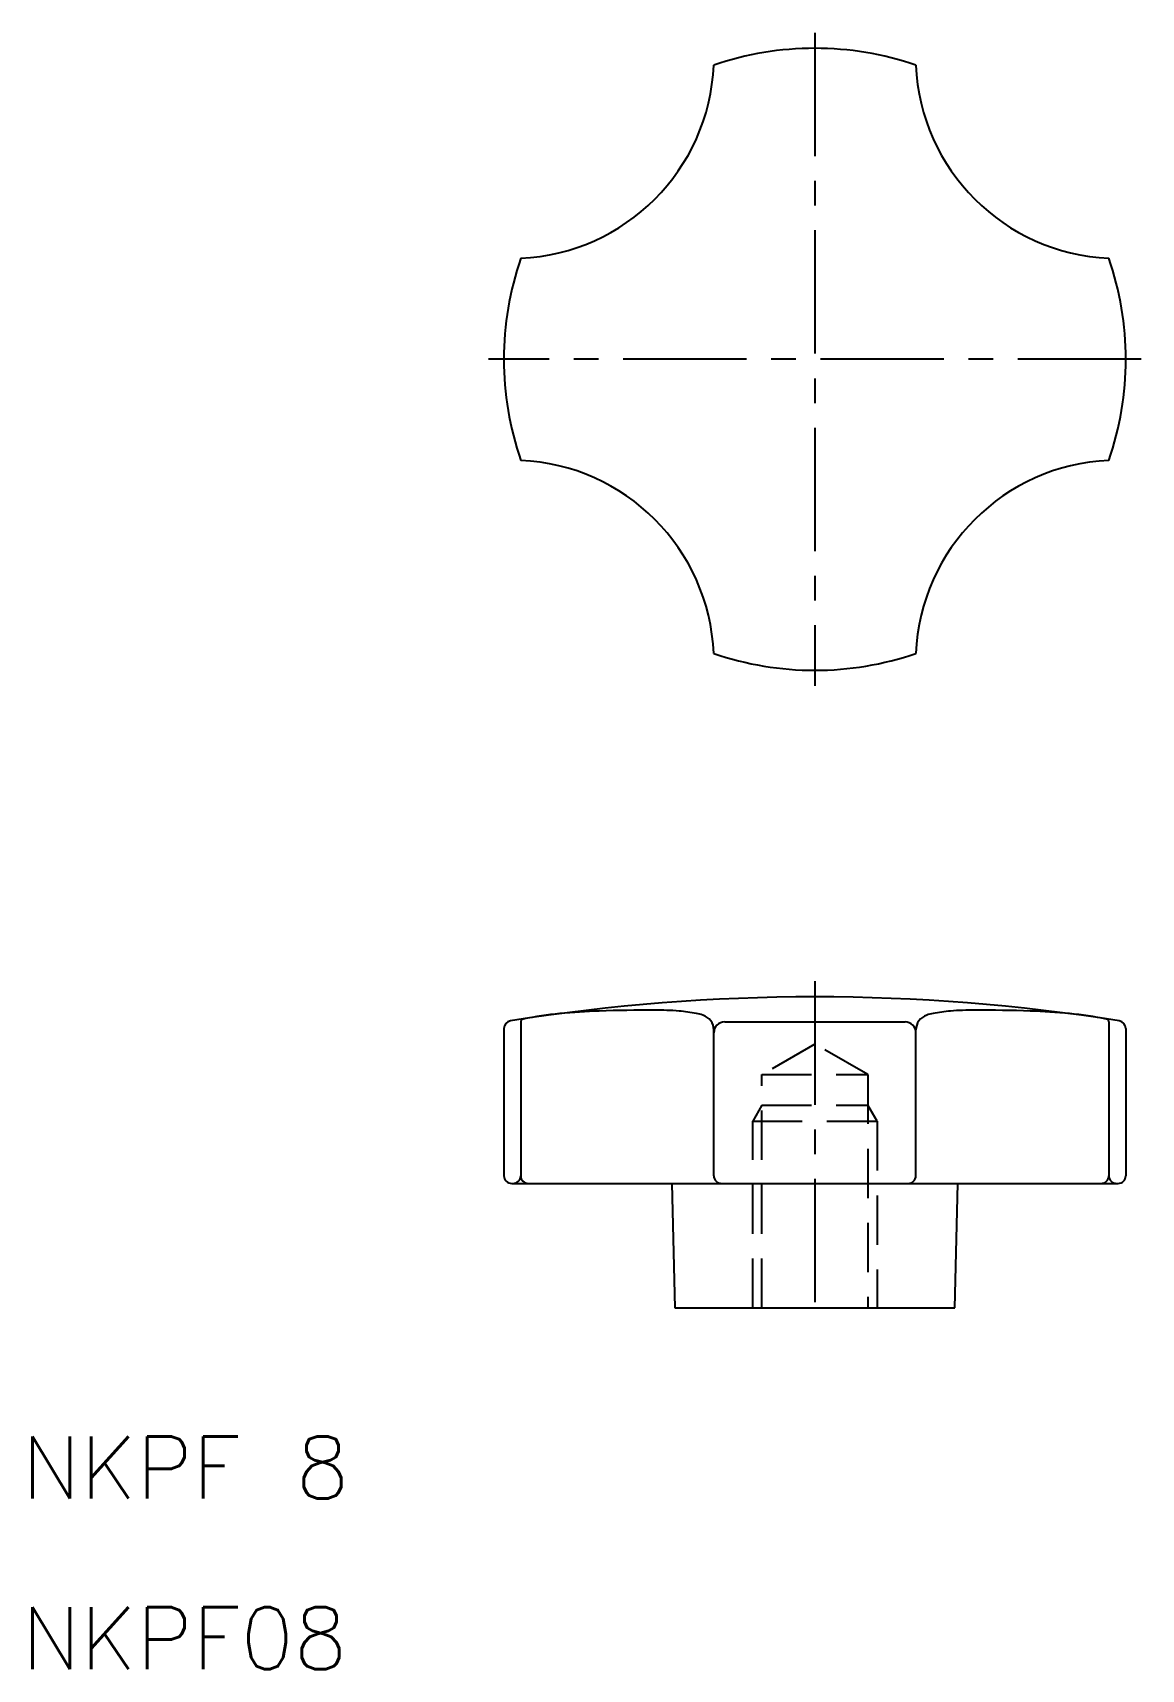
# Model space of a CAD drawing. Extents: x 63 to 134, y 105 to 210.
import ezdxf
from ezdxf.enums import TextEntityAlignment as Align

# ---------------------------------------------------------------- set-up
doc = ezdxf.new("R2010")
doc.units = 0
doc.header["$LTSCALE"] = 0.25
doc.linetypes.add('CENTER', pattern=[50.8, 31.75, -6.35, 6.35, -6.35])
doc.linetypes.add('DASHED', pattern=[19.05, 12.7, -6.35])
doc.layers.get('0').update_dxf_attribs({"linetype": 'CONTINUOUS'})
doc.layers.add('CENTER', color=1, linetype='CENTER')
doc.styles.get("Standard").update_dxf_attribs({"font": 'txt.shx'})

msp = doc.modelspace()

# ---------------------------------------------------------------- linework, layer by layer
at = {"linetype": 'CONTINUOUS'}
for p, q in [((92.88, 146.46), (92.88, 137)), ((93.96, 146.89), (93.96, 137)), ((106.38, 137), (106.38, 146.37)), ((107.08, 146.89), (118.68, 146.89)), ((119.38, 137), (119.38, 146.37)), ((131.79, 146.89), (131.79, 137)), ((132.88, 146.46), (132.88, 137)), ((93.38, 136.5), (132.38, 136.5)), ((103.68, 136.5), (103.88, 128.5)), ((121.88, 128.5), (122.07, 136.5)), ((103.88, 128.5), (121.88, 128.5))]:
    msp.add_line(p, q, dxfattribs=at)
at = {"color": 3, "linetype": 'DASHED'}
for p, q in [((112.88, 145.46), (109.48, 143.5)), ((116.28, 143.5), (112.88, 145.46)), ((109.48, 143.5), (116.28, 143.5)), ((109.48, 143.5), (116.28, 143.5)), ((109.48, 128.5), (109.48, 143.5)), ((116.28, 143.5), (116.28, 128.5)), ((109.48, 141.53), (108.88, 140.5)), ((109.48, 141.53), (116.28, 141.53)), ((116.88, 140.5), (116.28, 141.53)), ((108.88, 140.5), (116.88, 140.5)), ((108.88, 140.5), (116.88, 140.5)), ((108.88, 128.5), (108.88, 140.5)), ((116.88, 140.5), (116.88, 128.5))]:
    msp.add_line(p, q, dxfattribs=at)
for p, q in [((108.38, 128.5), (108.38, 128.5)), ((112.88, 128.5), (112.88, 128.5))]:
    msp.add_line(p, q)
at = {"linetype": 'CONTINUOUS'}
for centre, radius, start, end in [((112.88, 189.5), 20, 71.0344, 108.9656), ((93.39, 208.99), 13, 272.5266, 357.4734), ((132.36, 208.99), 13, 182.5266, 267.4734), ((112.88, 189.5), 20, 161.0344, 198.9656), ((112.88, 189.5), 20, 341.0344, 18.9656), ((93.39, 170.01), 13, 2.5266, 87.4734), ((132.36, 170.01), 13, 92.5266, 177.4734), ((112.88, 189.5), 20, 251.0344, 288.9656), ((112.88, 23.5), 125, 80.9889, 99.0111), ((98.22, 127.73), 19.77, 95.0357, 102.0096), ((100.81, 98.35), 49.27, 92.0904, 95.0357), ((102.58, 49.85), 97.8, 90, 92.0903), ((102.58, 128.7), 18.95, 85.2611, 90), ((103.33, 137.78), 9.84, 78.6827, 85.2611), ((104.46, 143.4), 4.11, 72.8278, 78.6827), ((121.29, 143.4), 4.11, 101.3173, 107.1722), ((122.42, 137.78), 9.84, 94.7389, 101.3173), ((123.17, 128.7), 18.95, 90, 94.7389), ((123.17, 49.85), 97.8, 87.9097, 90), ((124.94, 98.35), 49.27, 84.9643, 87.9096), ((127.53, 127.73), 19.77, 77.9904, 84.9643), ((93.38, 146.46), 0.5, 99.0111, 180), ((94.15, 146.89), 0.185, 102.0098, 180.0001), ((105.38, 146.37), 1, 0, 72.8278), ((107.08, 146.19), 0.7, 90, 180), ((118.68, 146.19), 0.7, 0, 90), ((120.38, 146.37), 1, 107.1722, 180), ((131.61, 146.89), 0.185, 0.0001, 77.9904), ((132.38, 146.46), 0.5, 0, 80.9889), ((93.38, 137), 0.5, 180, 270), ((93.46, 137), 0.5, 270, 0), ((94.46, 137), 0.5, 180, 270), ((106.88, 137), 0.5, 180, 270), ((118.88, 137), 0.5, 270, 0), ((131.29, 137), 0.5, 270, 0), ((132.29, 137), 0.5, 180, 270), ((132.38, 137), 0.5, 270, 0)]:
    msp.add_arc(centre, radius, start, end, dxfattribs=at)
at = {"layer": 'CENTER', "linetype": 'CENTER'}
for p, q in [((112.88, 210.5), (112.88, 168.5)), ((133.88, 189.5), (91.88, 189.5)), ((112.88, 149.5), (112.88, 127.5))]:
    msp.add_line(p, q, dxfattribs=at)

# ---------------------------------------------------------------- texts
at = {"color": 7, "linetype": 'CONTINUOUS'}
for s, p in [('NKPF 8', (61.88, 118.24)), ('NKPF08', (61.88, 107.26))]:
    msp.add_text(s, height=4, dxfattribs=at).set_placement(p, align=Align.MIDDLE_LEFT)

doc.saveas('drawing.dxf')
